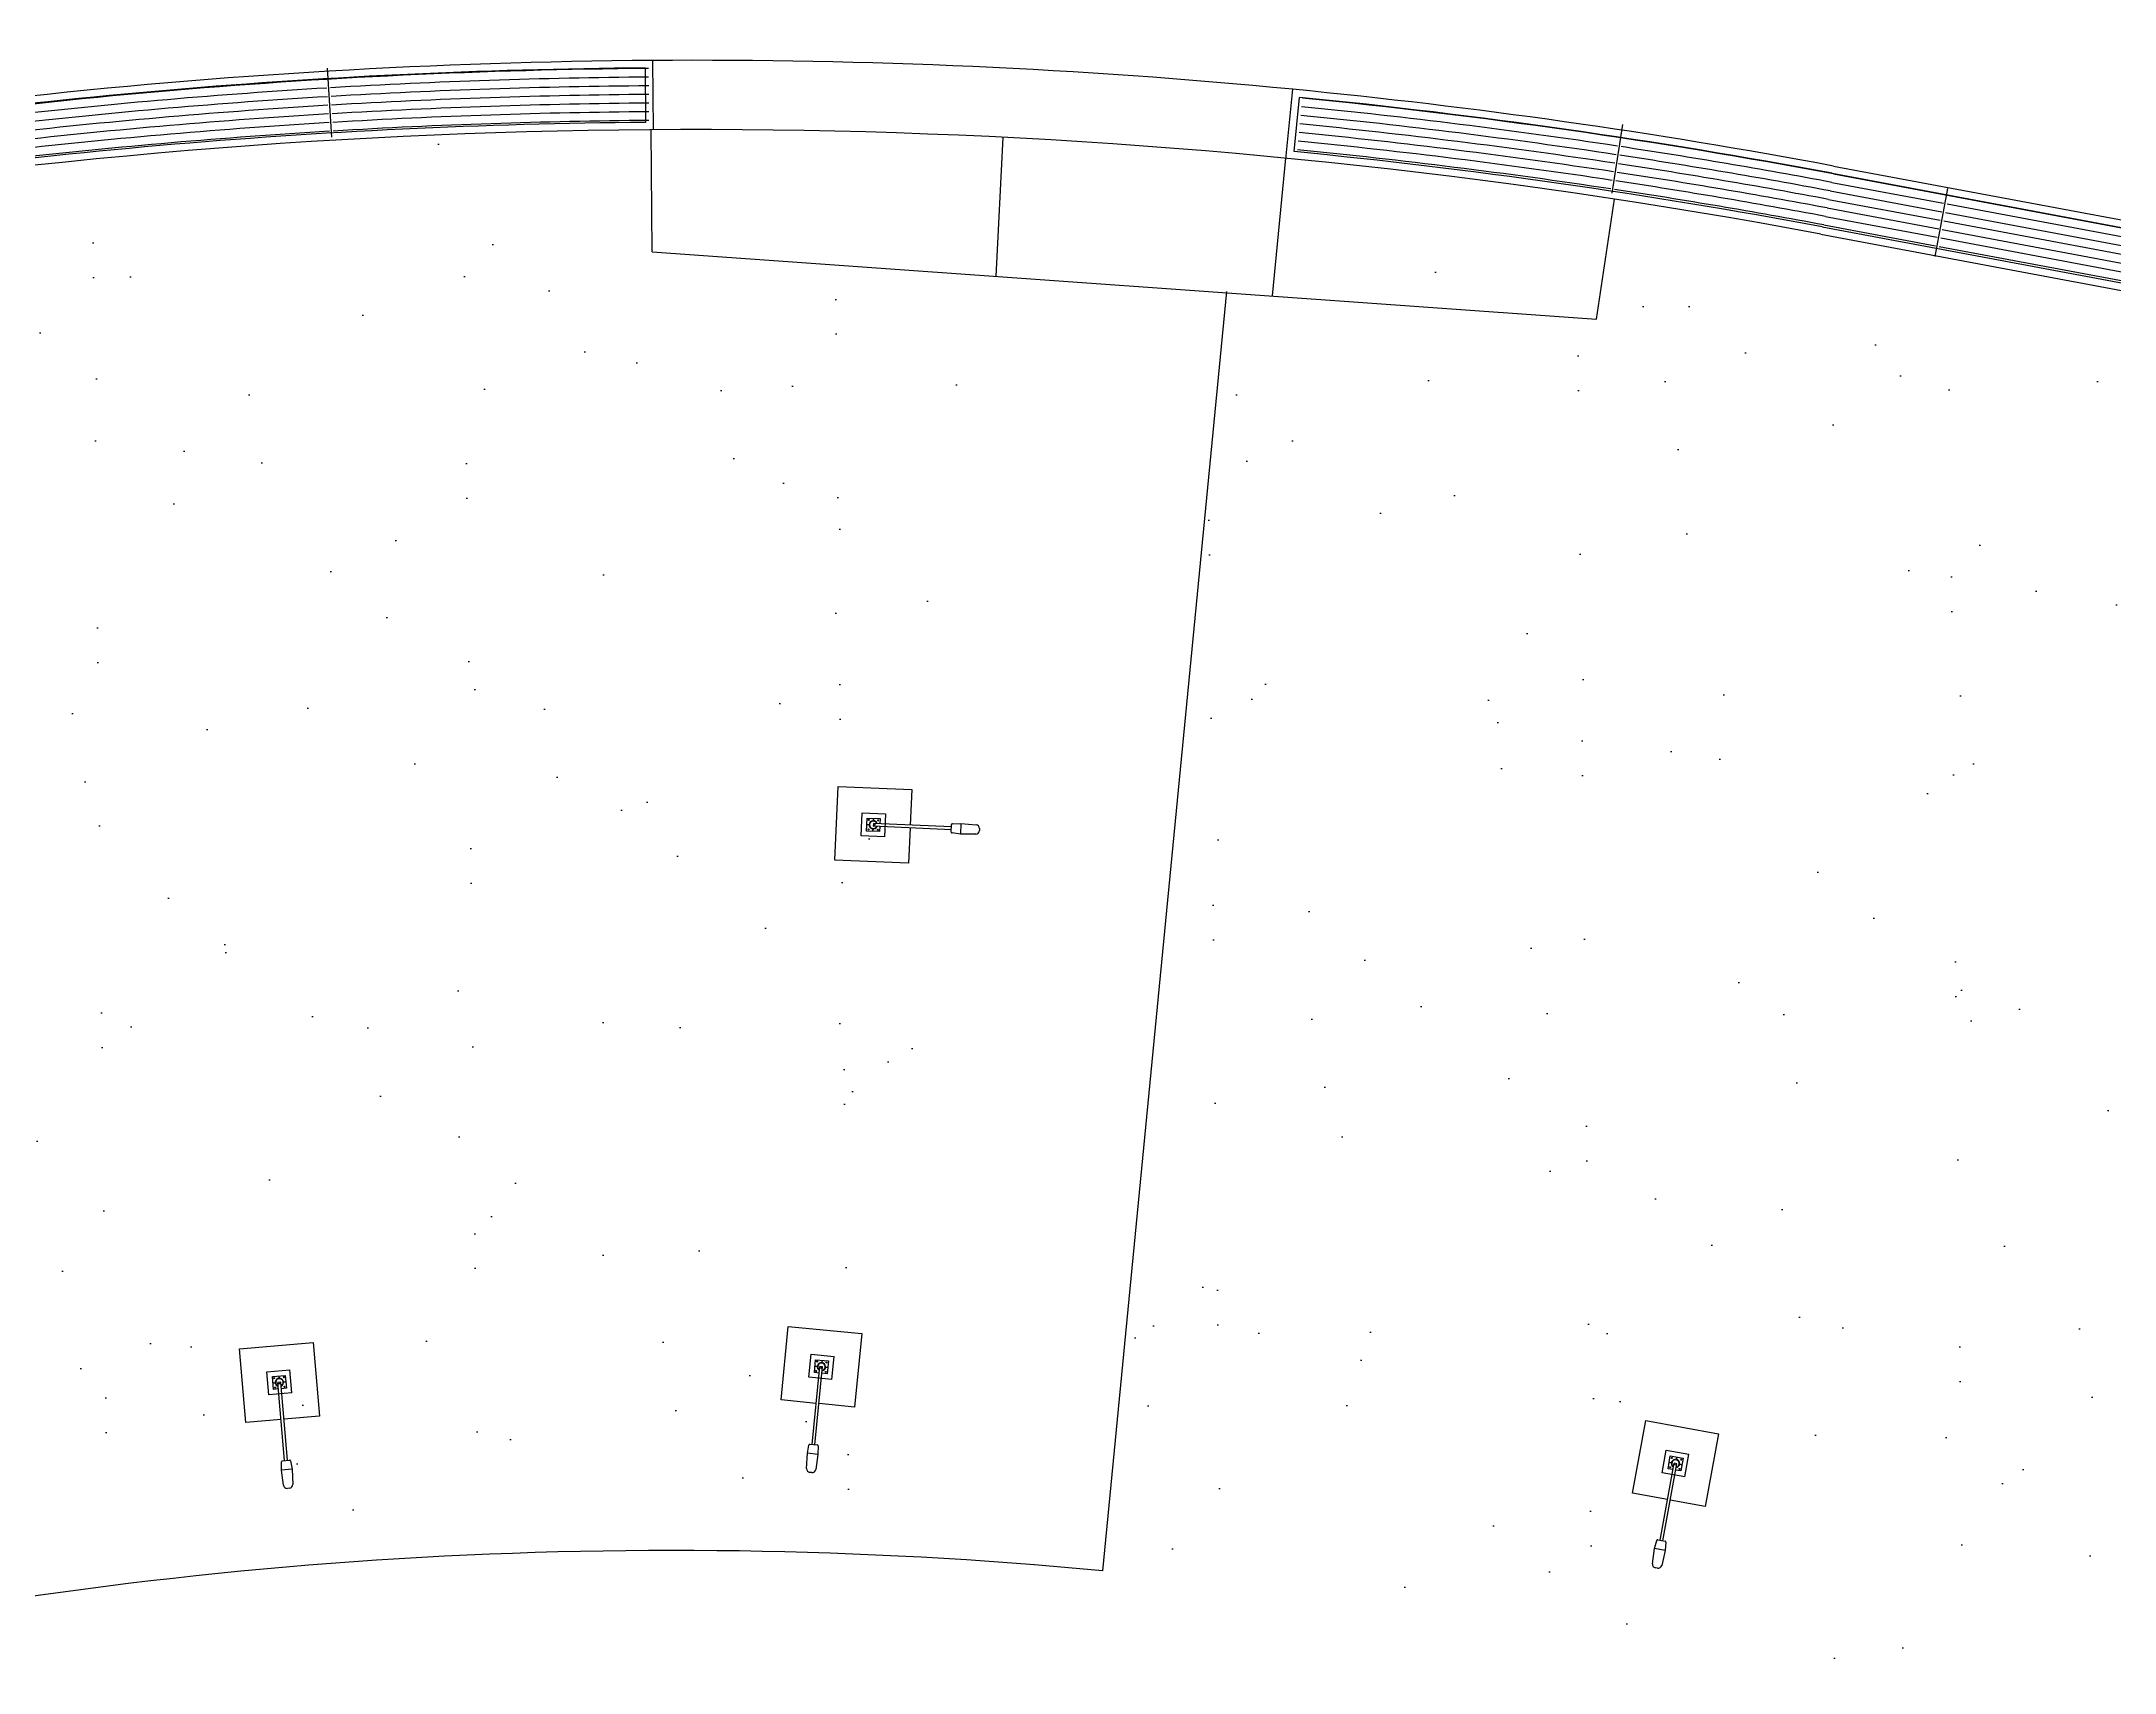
# Model space of a CAD drawing. Header units: metres. Extents: x 1796 to 5645, y -4719 to 2384.
# Drawn here: x 1957.17 to 2002.08, y -1173.97 to -1138.64 of the extents above; entities that cross this region are included whole.
import ezdxf

# ---------------------------------------------------------------- set-up
doc = ezdxf.new("R2010")
doc.units = ezdxf.units.M
doc.header["$MEASUREMENT"] = 0
doc.layers.add('ARQUITETURA', color=253, linetype='CONTINUOUS')
pattern_1 = [(350.62296, (1466.5355, -762.2295), (4.08992, 4.08927), [0, -4.56, 0, -5.1, 0, -4.875]), (320.623, (1466.5355, -762.2295), (9.808834, 1.91215), [0, -2.46, 0, -4.11, 0, -1.575]), (280.623, (1464.013, -759.536), (6.39856, -6.807323), [0, -1.5, 0, -5.4, 0, -7.05]), (270.623, (1464.013, -759.536), (8.08648, -4.78256), [0, -0.75, 0, -3.54, 0, -4.05])]

msp = doc.modelspace()

# ---------------------------------------------------------------- hatches: boundary and pattern name
at = {"layer": 'ARQUITETURA'}
h = msp.add_hatch(dxfattribs=at)
h.set_pattern_fill('AR-SAND', color=116, scale=3, angle=-46.877, style=0)
h.set_pattern_definition(pattern_1)
edge = h.paths.add_edge_path()
edge.add_line((1964.486, -1113.35), (1964.457, -1112.47))
edge.add_line((1964.457, -1112.47), (1929.855, -1075.539))
edge.add_line((1929.855, -1075.539), (1850.314, -1150.032))
edge.add_line((1850.314, -1150.032), (1856.26, -1156.15))
edge.add_arc((1978.168, -1308.604), 195.201, 117.48269, 128.64706, ccw=False)
edge.add_line((1888.086, -1135.431), (1901.081, -1128.965))
edge.add_arc((1969.724, -1271.153), 157.89, 110.41728, 115.76953, ccw=False)
edge.add_arc((1969.724, -1271.153), 157.89, 91.90094, 110.41728, ccw=False)
h = msp.add_hatch(dxfattribs=at)
h.set_pattern_fill('AR-SAND', color=116, scale=3, angle=-46.877, style=0)
h.set_pattern_definition(pattern_1)
edge = h.paths.add_edge_path()
edge.add_line((1964.981, -1115.236), (1961.442, -1111.457))
edge.add_line((1961.442, -1111.457), (1956.864, -1112.294))
edge.add_line((1956.864, -1112.294), (1953.403, -1113.805))
edge.add_line((1953.403, -1113.805), (1942.38, -1115.253))
edge.add_line((1942.38, -1115.253), (1915.95, -1120.22))
edge.add_line((1915.95, -1120.22), (1876.688, -1141.44))
edge.add_line((1876.688, -1141.44), (1856.607, -1156.533))
edge.add_line((1856.607, -1156.533), (1857.974, -1157.992))
edge.add_line((1857.974, -1157.992), (1883.408, -1140.751))
edge.add_line((1883.408, -1140.751), (1899.668, -1132.033))
edge.add_line((1899.668, -1132.033), (1916.655, -1123.726))
edge.add_line((1916.655, -1123.726), (1917.043, -1124.756))
edge.add_line((1917.043, -1124.756), (1937.183, -1118.865))
edge.add_line((1937.183, -1118.865), (1937.577, -1121.123))
edge.add_line((1937.577, -1121.123), (1953.137, -1118.486))
edge.add_line((1953.137, -1118.486), (1968.473, -1117.448))
edge.add_line((1968.473, -1117.448), (1953.992, -1101.308))
edge.add_line((1953.992, -1101.308), (1953.923, -1103.428))
edge.add_line((1953.923, -1103.428), (1964.86, -1115.106))
h = msp.add_hatch(dxfattribs=at)
h.set_pattern_fill('AR-SAND', color=116, scale=3, angle=-46.877, style=0)
h.set_pattern_definition(pattern_1)
h.paths.add_polyline_path([(1970.498, -1140.553), (1964.06, -1140.749), (1959.729, -1141.058), (1955.099, -1141.547), (1949.741, -1142.32), (1952.416, -1158.431), (1970.582, -1153.942)])
h = msp.add_hatch(dxfattribs=at)
h.set_pattern_fill('AR-SAND', color=116, scale=3, angle=-46.877, style=0)
h.set_pattern_definition(pattern_1)
h.paths.add_polyline_path([(1984.128, -1141.17), (1983.915, -1144.159), (1982.84, -1144.083), (1980.118, -1171.816), (1989.506, -1172.832), (2002.464, -1175.362), (2004.71, -1163.269), (2008.192, -1163.921), (2011.436, -1147.411), (2007.825, -1146.633), (2008.106, -1145.134)])
h = msp.add_hatch(dxfattribs=at)
h.set_pattern_fill('AR-SAND', color=116, scale=3, angle=-46.877, style=0)
h.set_pattern_definition(pattern_1)
h.paths.add_polyline_path([(1977.852, -1143.722), (1970.505, -1143.196), (1970.582, -1153.942), (1977.014, -1152.352)])
h = msp.add_hatch(dxfattribs=at)
h.set_pattern_fill('AR-SAND', color=116, scale=3, angle=-46.877, style=0)
h.set_pattern_definition(pattern_1)
h.paths.add_polyline_path([(2008.001, -1145.115), (2011.522, -1146.142), (2011.588, -1145.787)])
h.paths.add_polyline_path([(2011.51, -1146.205), (2005.926, -1176.011), (2009.518, -1156.844), (2009.518, -1156.844), (2011.289, -1147.384)])
edge = h.paths.add_edge_path()
edge.add_line((1981.157, -1171.776), (1975.185, -1171.196))
edge.add_line((1975.185, -1171.196), (1977.014, -1152.352))
edge.add_line((1977.014, -1152.352), (1946.456, -1159.903))
edge.add_line((1946.456, -1159.903), (1949.839, -1173.594))
edge.add_arc((1971.325, -1273.05), 101.75, 84.4554, 102.19064, ccw=False)

# ---------------------------------------------------------------- linework, layer by layer
for p, q in [((1963.457, -1140.714), (1963.367, -1139.217)), ((1970.246, -1139.214), (1970.257, -1140.394)), ((1970.404, -1139.053), (1970.419, -1140.553)), ((1984.127, -1141.194), (1984.276, -1139.677)), ((1984.305, -1141.026), (1984.42, -1139.852)), ((1970.398, -1143.197), (1970.379, -1140.553)), ((1991.198, -1141.924), (1991.423, -1140.441)), ((1977.852, -1143.722), (1978.003, -1140.718)), ((1983.838, -1144.151), (1984.128, -1141.17)), ((1995.961, -1141.497), (2008.247, -1143.798)), ((1995.988, -1141.509), (2008.151, -1143.787)), ((1995.99, -1141.34), (2008.277, -1143.64)), ((1995.919, -1141.878), (1998.337, -1142.33)), ((1995.953, -1141.693), (1998.371, -1142.146)), ((1998.188, -1143.298), (1998.465, -1141.823)), ((1990.855, -1144.653), (1991.248, -1142.056)), ((1995.815, -1142.43), (1998.233, -1142.883)), ((1995.85, -1142.246), (1998.268, -1142.699)), ((1995.884, -1142.062), (1998.302, -1142.515)), ((1998.415, -1142.345), (2008.082, -1144.155)), ((1998.45, -1142.161), (2008.117, -1143.971)), ((1995.714, -1142.814), (2008.001, -1145.115)), ((1995.744, -1142.657), (2008.03, -1144.957)), ((1995.781, -1142.615), (1998.198, -1143.068)), ((1998.312, -1142.898), (2007.979, -1144.708)), ((1998.346, -1142.714), (2008.013, -1144.524)), ((1998.381, -1142.529), (2008.048, -1144.34)), ((1970.398, -1143.197), (1990.855, -1144.653)), ((1998.277, -1143.082), (2007.944, -1144.893)), ((1982.843, -1144.054), (1980.153, -1171.767)), ((1974.356, -1156.372), (1974.425, -1154.774)), ((1974.425, -1154.774), (1976.023, -1154.843)), ((1976.023, -1154.843), (1975.99, -1155.615)), ((1974.929, -1155.847), (1974.951, -1155.347)), ((1974.951, -1155.347), (1975.45, -1155.369)), ((1975.044, -1155.742), (1975.056, -1155.462)), ((1975.056, -1155.462), (1975.336, -1155.474)), ((1975.191, -1155.518), (1975.193, -1155.468)), ((1975.196, -1155.518), (1975.198, -1155.468)), ((1975.336, -1155.474), (1975.331, -1155.586)), ((1975.45, -1155.369), (1975.429, -1155.868)), ((1975.429, -1155.868), (1974.929, -1155.847)), ((1975.323, -1155.754), (1975.044, -1155.742)), ((1975.05, -1155.599), (1975.1, -1155.601)), ((1975.05, -1155.604), (1975.099, -1155.606)), ((1975.098, -1155.706), (1975.068, -1155.705)), ((1975.092, -1155.501), (1975.077, -1155.5)), ((1975.083, -1155.706), (1975.082, -1155.721)), ((1975.083, -1155.706), (1975.083, -1155.691)), ((1975.091, -1155.516), (1975.092, -1155.486)), ((1975.092, -1155.501), (1975.107, -1155.501)), ((1975.181, -1155.747), (1975.183, -1155.697)), ((1975.186, -1155.748), (1975.188, -1155.698)), ((1975.187, -1155.605), (1975.192, -1155.605)), ((1975.187, -1155.61), (1975.187, -1155.605)), ((1975.187, -1155.605), (1975.192, -1155.61)), ((1975.187, -1155.61), (1975.192, -1155.605)), ((1975.187, -1155.61), (1975.192, -1155.61)), ((1975.191, -1155.58), (1975.188, -1155.64)), ((1976.882, -1155.713), (1975.188, -1155.64)), ((1976.884, -1155.653), (1975.191, -1155.58)), ((1975.192, -1155.61), (1975.192, -1155.605)), ((1975.221, -1155.582), (1975.218, -1155.641)), ((1975.303, -1155.715), (1975.273, -1155.714)), ((1975.281, -1155.509), (1975.296, -1155.51)), ((1975.288, -1155.715), (1975.287, -1155.73)), ((1975.288, -1155.7), (1975.288, -1155.715)), ((1975.297, -1155.495), (1975.296, -1155.525)), ((1975.296, -1155.51), (1975.311, -1155.51)), ((1975.328, -1155.646), (1975.323, -1155.754)), ((1975.987, -1155.675), (1975.954, -1156.441)), ((1976.879, -1155.763), (1976.886, -1155.603)), ((1977.078, -1155.807), (1976.899, -1155.784)), ((1976.907, -1155.584), (1977.088, -1155.577)), ((1977.088, -1155.577), (1977.078, -1155.807)), ((1977.407, -1155.807), (1977.078, -1155.807)), ((1977.088, -1155.577), (1977.416, -1155.605)), ((1977.489, -1155.688), (1977.487, -1155.731)), ((1975.954, -1156.441), (1974.356, -1156.372)), ((1973.19, -1168.062), (1973.348, -1166.47)), ((1973.348, -1166.47), (1974.94, -1166.628)), ((1974.94, -1166.628), (1974.782, -1168.22)), ((1961.458, -1166.955), (1963.052, -1166.818)), ((1961.595, -1168.549), (1961.458, -1166.955)), ((1963.052, -1166.818), (1963.189, -1168.412)), ((1973.791, -1167.569), (1973.841, -1167.072)), ((1973.841, -1167.072), (1974.338, -1167.121)), ((1974.289, -1167.618), (1974.338, -1167.121)), ((1962.053, -1167.456), (1962.551, -1167.414)), ((1962.096, -1167.954), (1962.053, -1167.456)), ((1962.172, -1167.556), (1962.451, -1167.532)), ((1962.196, -1167.835), (1962.172, -1167.556)), ((1962.228, -1167.589), (1962.198, -1167.592)), ((1962.214, -1167.606), (1962.211, -1167.576)), ((1962.309, -1167.545), (1962.313, -1167.594)), ((1962.314, -1167.544), (1962.318, -1167.594)), ((1962.402, -1167.574), (1962.432, -1167.572)), ((1962.416, -1167.558), (1962.418, -1167.588)), ((1962.451, -1167.532), (1962.475, -1167.811)), ((1962.594, -1167.912), (1962.551, -1167.414)), ((1974.289, -1167.618), (1973.791, -1167.569)), ((1973.865, -1169.029), (1974.033, -1167.342)), ((1973.912, -1167.471), (1973.939, -1167.192)), ((1974.019, -1167.481), (1973.912, -1167.471)), ((1973.925, -1167.334), (1973.975, -1167.338)), ((1973.925, -1169.034), (1974.092, -1167.348)), ((1973.926, -1167.329), (1973.976, -1167.333)), ((1973.953, -1167.437), (1973.938, -1167.435)), ((1973.939, -1167.192), (1974.218, -1167.22)), ((1973.953, -1167.437), (1973.951, -1167.452)), ((1973.953, -1167.437), (1973.954, -1167.422)), ((1973.968, -1167.438), (1973.953, -1167.437)), ((1973.988, -1167.234), (1973.958, -1167.231)), ((1973.971, -1167.248), (1973.973, -1167.233)), ((1973.973, -1167.233), (1973.974, -1167.218)), ((1974.089, -1167.378), (1974.03, -1167.372)), ((1974.092, -1167.348), (1974.033, -1167.342)), ((1974.063, -1167.342), (1974.062, -1167.347)), ((1974.068, -1167.343), (1974.062, -1167.347)), ((1974.062, -1167.347), (1974.067, -1167.348)), ((1974.063, -1167.342), (1974.068, -1167.343)), ((1974.063, -1167.342), (1974.067, -1167.348)), ((1974.068, -1167.343), (1974.067, -1167.348)), ((1974.076, -1167.205), (1974.071, -1167.255)), ((1974.081, -1167.206), (1974.076, -1167.256)), ((1974.19, -1167.498), (1974.078, -1167.487)), ((1974.172, -1167.459), (1974.142, -1167.456)), ((1974.154, -1167.356), (1974.204, -1167.361)), ((1974.155, -1167.351), (1974.204, -1167.356)), ((1974.157, -1167.457), (1974.155, -1167.472)), ((1974.158, -1167.442), (1974.157, -1167.457)), ((1974.162, -1167.252), (1974.192, -1167.255)), ((1974.177, -1167.253), (1974.175, -1167.268)), ((1974.177, -1167.253), (1974.178, -1167.238)), ((1974.218, -1167.22), (1974.19, -1167.498)), ((1962.594, -1167.912), (1962.096, -1167.954)), ((1962.184, -1167.693), (1962.234, -1167.689)), ((1962.184, -1167.698), (1962.234, -1167.694)), ((1962.303, -1167.826), (1962.196, -1167.835)), ((1962.245, -1167.794), (1962.215, -1167.796)), ((1962.229, -1167.78), (1962.232, -1167.81)), ((1962.321, -1167.681), (1962.321, -1167.686)), ((1962.321, -1167.681), (1962.326, -1167.681)), ((1962.321, -1167.681), (1962.326, -1167.686)), ((1962.326, -1167.681), (1962.321, -1167.686)), ((1962.321, -1167.686), (1962.326, -1167.686)), ((1962.326, -1167.681), (1962.326, -1167.686)), ((1962.475, -1167.811), (1962.363, -1167.821)), ((1962.413, -1167.674), (1962.463, -1167.669)), ((1962.413, -1167.679), (1962.463, -1167.674)), ((1962.449, -1167.776), (1962.42, -1167.779)), ((1962.433, -1167.762), (1962.436, -1167.792)), ((1962.36, -1168.484), (1961.595, -1168.549)), ((1963.189, -1168.412), (1962.419, -1168.478)), ((1973.954, -1168.138), (1973.19, -1168.062)), ((1974.782, -1168.22), (1974.013, -1168.144)), ((1991.637, -1170.084), (1991.923, -1168.51)), ((1991.923, -1168.51), (1993.497, -1168.795)), ((1993.497, -1168.795), (1993.212, -1170.369)), ((1962.368, -1169.582), (1962.368, -1169.401)), ((1962.386, -1169.38), (1962.546, -1169.366)), ((1962.567, -1169.384), (1962.598, -1169.562)), ((1973.742, -1169.548), (1973.761, -1169.219)), ((1973.761, -1169.219), (1973.794, -1169.042)), ((1973.99, -1169.242), (1973.761, -1169.219)), ((1973.816, -1169.024), (1973.975, -1169.039)), ((1973.99, -1169.242), (1973.944, -1169.568)), ((1973.993, -1169.061), (1973.99, -1169.242)), ((1992.277, -1169.641), (1992.366, -1169.149)), ((1992.366, -1169.149), (1992.858, -1169.238)), ((1992.405, -1169.552), (1992.454, -1169.277)), ((1992.454, -1169.277), (1992.73, -1169.327)), ((1992.499, -1169.323), (1992.47, -1169.318)), ((1992.482, -1169.335), (1992.487, -1169.306)), ((1992.59, -1169.301), (1992.581, -1169.35)), ((1992.595, -1169.302), (1992.586, -1169.351)), ((1992.672, -1169.354), (1992.701, -1169.36)), ((1992.73, -1169.327), (1992.68, -1169.602)), ((1992.686, -1169.357), (1992.684, -1169.372)), ((1992.686, -1169.357), (1992.689, -1169.342)), ((1992.769, -1169.73), (1992.858, -1169.238)), ((1962.41, -1169.909), (1962.368, -1169.582)), ((1962.598, -1169.562), (1962.612, -1169.892)), ((1973.857, -1169.637), (1973.814, -1169.632)), ((1992.233, -1171.102), (1992.535, -1169.434)), ((1992.769, -1169.73), (1992.277, -1169.641)), ((1992.292, -1171.112), (1992.594, -1169.444)), ((1992.51, -1169.572), (1992.405, -1169.552)), ((1992.429, -1169.417), (1992.478, -1169.426)), ((1992.43, -1169.412), (1992.479, -1169.421)), ((1992.463, -1169.525), (1992.433, -1169.519)), ((1992.448, -1169.522), (1992.445, -1169.537)), ((1992.448, -1169.522), (1992.451, -1169.507)), ((1992.589, -1169.474), (1992.53, -1169.463)), ((1992.594, -1169.444), (1992.535, -1169.434)), ((1992.565, -1169.436), (1992.564, -1169.441)), ((1992.57, -1169.437), (1992.564, -1169.441)), ((1992.564, -1169.441), (1992.569, -1169.442)), ((1992.565, -1169.436), (1992.57, -1169.437)), ((1992.565, -1169.436), (1992.569, -1169.442)), ((1992.57, -1169.437), (1992.569, -1169.442)), ((1992.68, -1169.602), (1992.569, -1169.582)), ((1992.665, -1169.561), (1992.635, -1169.556)), ((1992.653, -1169.544), (1992.647, -1169.573)), ((1992.655, -1169.458), (1992.705, -1169.467)), ((1992.656, -1169.453), (1992.706, -1169.462)), ((1962.539, -1169.975), (1962.497, -1169.979)), ((1992.393, -1170.221), (1991.637, -1170.084)), ((1993.212, -1170.369), (1992.452, -1170.231)), ((1992.114, -1171.283), (1992.161, -1171.109)), ((1992.184, -1171.093), (1992.341, -1171.121)), ((1992.357, -1171.144), (1992.34, -1171.324)), ((1992.069, -1171.61), (1992.114, -1171.283)), ((1992.34, -1171.324), (1992.114, -1171.283)), ((1992.34, -1171.324), (1992.268, -1171.646)), ((1992.175, -1171.707), (1992.134, -1171.699))]:
    msp.add_line(p, q, dxfattribs=at)
for points in [[(1962.351, -1167.682), (1962.291, -1167.687)], [(1962.436, -1169.376), (1962.291, -1167.687)], [(1962.354, -1167.711), (1962.294, -1167.717)], [(1962.496, -1169.37), (1962.351, -1167.682)], [(1962.598, -1169.562), (1962.368, -1169.582)]]:
    msp.add_lwpolyline(points, dxfattribs=at)
for centre in [(1975.083, -1155.706), (1975.092, -1155.501), (1975.288, -1155.715), (1975.296, -1155.51), (1962.213, -1167.591), (1962.417, -1167.573), (1973.953, -1167.437), (1973.973, -1167.233), (1974.157, -1167.457), (1974.177, -1167.253), (1962.23, -1167.795), (1962.435, -1167.777), (1992.485, -1169.32), (1992.686, -1169.357), (1992.448, -1169.522), (1992.65, -1169.559)]:
    msp.add_circle(centre, 0.01, dxfattribs=at)
for centre, radius, start, end in [((1971.331, -1273.082), 134.032, 90.39602, 102.37927), ((1971.325, -1273.05), 133.84, 90.46218, 99.56695), ((1971.357, -1273.035), 133.812, 90.44381, 99.54882), ((1971.325, -1273.05), 134, 84.45397, 90.39366), ((1971.357, -1273.035), 133.625, 93.43388, 96.40453), ((1971.357, -1273.035), 133.625, 90.44385, 93.39957), ((1971.357, -1273.035), 133.437, 90.4439, 93.39955), ((1971.325, -1273.05), 134, 79.39324, 84.45391), ((1971.357, -1273.035), 133.437, 93.4339, 96.40453), ((1971.357, -1273.035), 133.25, 93.43392, 96.40453), ((1971.357, -1273.035), 133.062, 93.43395, 96.40453), ((1971.357, -1273.035), 133.25, 90.44394, 93.39953), ((1971.357, -1273.035), 133.062, 90.44399, 93.3995), ((1971.357, -1273.035), 132.875, 90.44403, 93.39948), ((1971.325, -1273.05), 133.84, 79.39324, 84.38547), ((1971.357, -1273.035), 133.625, 81.41374, 84.36947), ((1971.357, -1273.035), 133.812, 79.39324, 84.36951), ((1971.325, -1273.05), 132.5, 79.39324, 116.45533), ((1971.325, -1273.05), 132.66, 90.46136, 99.56695), ((1971.357, -1273.035), 132.875, 93.43397, 96.40451), ((1971.357, -1273.035), 132.687, 93.434, 96.40449), ((1971.357, -1273.035), 132.687, 90.44408, 93.39945), ((1971.357, -1273.035), 133.062, 81.41382, 84.36933), ((1971.357, -1273.035), 133.25, 81.41379, 84.36938), ((1971.357, -1273.035), 133.437, 81.41377, 84.36942), ((1971.325, -1273.05), 132.66, 79.39324, 84.38533), ((1971.357, -1273.035), 132.687, 81.41387, 84.36924), ((1971.357, -1273.035), 132.875, 81.41384, 84.36929), ((1971.357, -1273.035), 133.437, 79.39324, 81.37942), ((1971.357, -1273.035), 133.625, 79.39324, 81.37944), ((1971.357, -1273.035), 133.062, 79.39324, 81.37937), ((1971.357, -1273.035), 133.25, 79.39324, 81.37939), ((1971.357, -1273.035), 132.687, 79.39324, 81.37932), ((1971.357, -1273.035), 132.875, 79.39324, 81.37935), ((1975.189, -1155.608), 0.09, 15.3152, 336.3552), ((1975.19, -1155.608), 0.081, 17.3704, 333.8682), ((1976.899, -1155.764), 0.02, 177.5236, 267.5236), ((1976.906, -1155.604), 0.02, 87.5236, 177.5236), ((1977.407, -1155.727), 0.08, 269.9363, 357.5236), ((1977.409, -1155.685), 0.08, 357.5236, 85.1109), ((1962.324, -1167.684), 0.09, 292.6938, 253.7337), ((1962.324, -1167.684), 0.081, 294.749, 251.2468), ((1974.065, -1167.345), 0.09, 282.1329, 243.1728), ((1974.065, -1167.345), 0.081, 284.1881, 240.6859), ((1962.388, -1169.4), 0.02, 94.9022, 184.9022), ((1962.547, -1169.386), 0.02, 4.9022, 94.9022), ((1973.814, -1169.044), 0.02, 84.3413, 174.3413), ((1973.973, -1169.059), 0.02, 354.3413, 84.3413), ((1992.567, -1169.439), 0.09, 277.5205, 238.5604), ((1992.567, -1169.44), 0.081, 279.5757, 236.0735), ((1973.822, -1169.553), 0.08, 176.754, 264.3413), ((1973.864, -1169.557), 0.08, 264.3413, 351.9285), ((1962.49, -1169.899), 0.08, 187.3149, 274.9022), ((1962.532, -1169.895), 0.08, 274.9022, 2.4895), ((1992.18, -1171.112), 0.02, 79.7289, 169.7289), ((1992.338, -1171.141), 0.02, 349.7289, 79.7289), ((1970.867, -1269.005), 97.681, 84.54489, 103.01501), ((1992.148, -1171.621), 0.08, 172.1416, 259.7289), ((1992.19, -1171.628), 0.08, 259.7289, 347.3162)]:
    msp.add_arc(centre, radius, start, end, dxfattribs=at)

doc.saveas('drawing.dxf')
